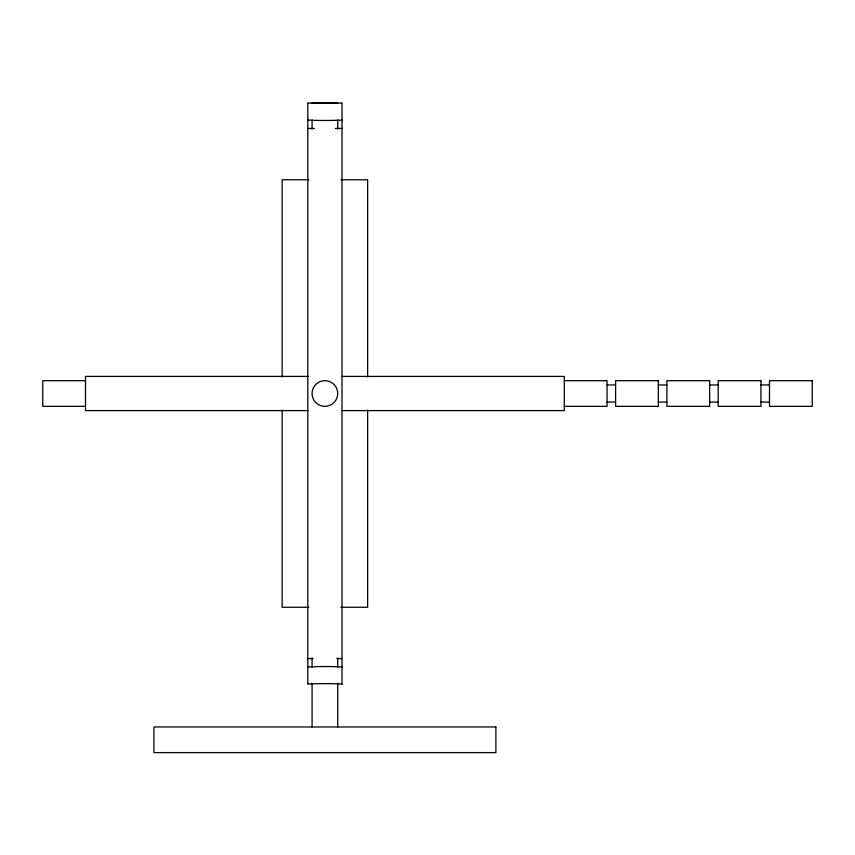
<?xml version="1.0" encoding="UTF-8"?>
<svg xmlns="http://www.w3.org/2000/svg" width="855" height="855" viewBox="0 0 855 855"><rect width="100%" height="100%" fill="white"/><g stroke="black" fill="none" stroke-linecap="round" stroke-linejoin="round"><path stroke-width="1.28" d="M336.004 103.017L337.725 102.814L312.075 102.814L313.796 103.017M307.8 128.464L314.373 128.464M335.427 128.464L342 128.464M308.869 179.764L282.15 179.764L282.15 377.002M340.931 179.764L367.65 179.764L367.65 377.002M307.939 376.414L85.5 376.414L85.5 410.614L307.939 410.614M341.861 376.414L564.3 376.414L564.3 410.614L341.861 410.614M85.5 380.689L42.75 380.689L42.75 406.339L85.5 406.339M564.3 380.689L607.05 380.689L607.05 406.339L564.3 406.339M607.05 384.964L615.6 384.964M658.35 384.964L666.9 384.964M709.65 384.964L718.2 384.964M760.95 384.964L769.5 384.964M607.05 402.064L615.6 402.064M658.35 402.064L666.9 402.064M709.65 402.064L718.2 402.064M760.95 402.064L769.5 402.064M308.869 607.264L282.15 607.264L282.15 410.026M340.931 607.264L367.65 607.264L367.65 410.026M307.8 658.564L313.058 658.564M336.742 658.564L342 658.564M337.725 119.903L337.725 129.105M337.725 657.965L337.725 667.253M337.725 683.177L337.725 726.964M312.075 119.903L312.075 129.105M312.075 657.965L312.075 667.253M312.075 683.177L312.075 726.964M342 119.914A17.1 0.556 0 0 1 324.9 120.47A17.1 0.556 0 0 1 307.8 119.914M307.8 667.114A17.1 0.556 0 0 1 324.9 666.547A17.1 0.556 0 0 1 342 667.114M658.35 380.689L615.6 380.689L615.6 406.339L658.35 406.339L658.35 380.689M709.65 380.689L666.9 380.689L666.9 406.339L709.65 406.339L709.65 380.689M760.95 380.689L718.2 380.689L718.2 406.339L760.95 406.339L760.95 380.689M812.25 380.689L769.5 380.689L769.5 406.339L812.25 406.339L812.25 380.689M495.9 726.964L153.9 726.964L153.9 752.614L495.9 752.614L495.9 726.964M342 684.214L342 102.814A17.1 0.556 0 0 1 324.9 103.37A17.1 0.556 0 0 1 307.8 102.814L307.8 684.214A17.1 0.556 0 0 1 324.9 683.647A17.1 0.556 0 0 1 342 684.214M318.488 404.618A12.825 12.825 0 0 0 337.725 393.514A12.825 12.825 0 0 0 318.488 382.399A12.825 12.825 0 0 0 318.488 404.618"/></g></svg>
